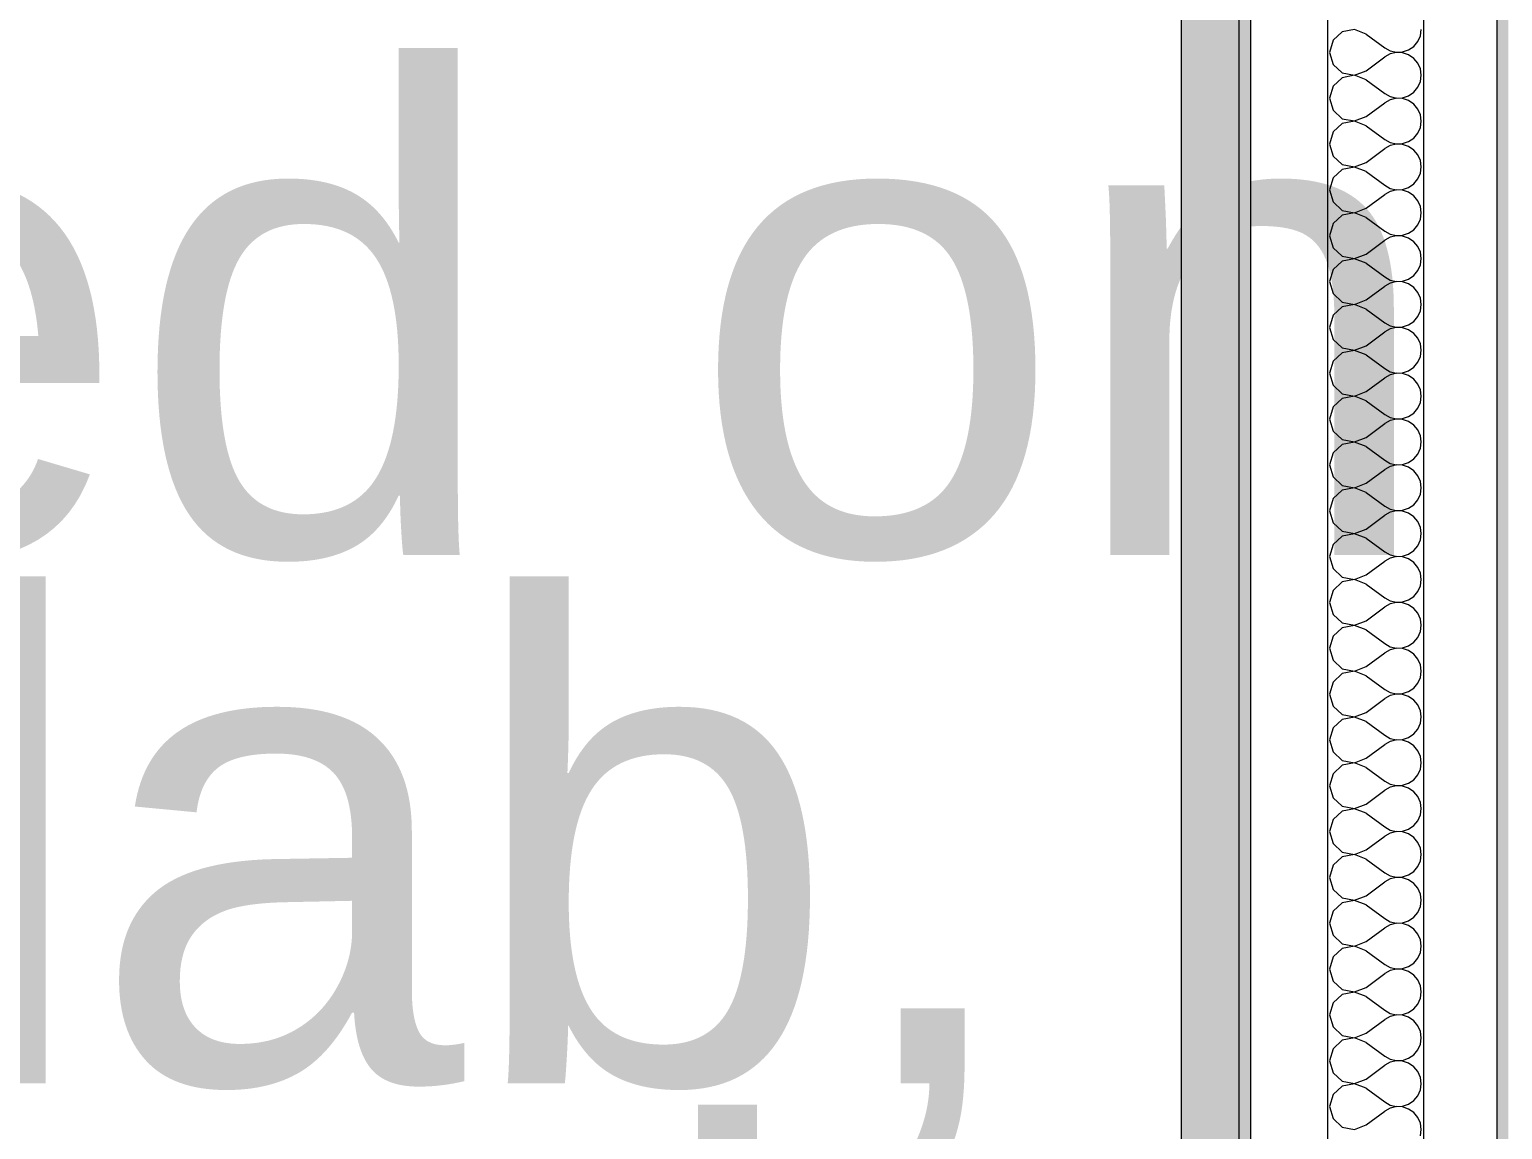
# Model space of a CAD drawing. Header units: millimetres. Extents: x -48147 to 1436659, y -488302 to 18123.
# Drawn here: x 1423619.5 to 1424002.1, y -482116.1 to -481830.4 of the extents above; entities that cross this region are included whole.
import ezdxf

# ---------------------------------------------------------------- set-up
doc = ezdxf.new("R2010")
doc.units = ezdxf.units.MM
doc.header["$MEASUREMENT"] = 0
doc.linetypes.add('Wipeout_Contour', pattern=[1000, 0, -1000])
doc.layers.add('0_Pen_No__191', color=7, linetype='Continuous', lineweight=5)
doc.layers.add('New_A-25-M_Wall_Int_Pen_No__1', color=7, linetype='Continuous', lineweight=13)
doc.layers.add('New_A-25-M_Wall_Int', color=7, linetype='Continuous')
doc.layers.add('New_A-25-M_Wall_Int_Pen_No__107', color=7, linetype='Continuous', lineweight=15, true_color=0xa6a6a6)
doc.styles.add('GENERATED_STYLE_2', font='')
doc.styles.get('GENERATED_STYLE_2').set_extended_font_data('Swis721 BT')

# ---------------------------------------------------------------- blocks, each defined once
blk = doc.blocks.new('*X440', base_point=(1424163.9, -483032.8))
at = {"layer": 'New_A-25-M_Wall_Int_Pen_No__107', "linetype": 'Continuous'}
for p, q in [((1423960.49, -481831.04), (1423958.09, -481833.24)), ((1423963.69, -481830.44), (1423960.49, -481831.04)), ((1423966.72, -481831.61), (1423963.69, -481830.44)), ((1423980.78, -481832.04), (1423981.01, -481830.42)), ((1423958.09, -481833.24), (1423957.2, -481836.37)), ((1423966.72, -481831.61), (1423971.49, -481835.18)), ((1423977.72, -481835.74), (1423979.07, -481834.81)), ((1423979.07, -481834.81), (1423980.12, -481833.55)), ((1423980.12, -481833.55), (1423980.78, -481832.04)), ((1423957.2, -481836.37), (1423958.09, -481839.5)), ((1423966.72, -481841.13), (1423971.49, -481837.56)), ((1423971.49, -481835.18), (1423972.92, -481835.97)), ((1423972.92, -481836.76), (1423971.49, -481837.56)), ((1423972.92, -481835.97), (1423974.52, -481836.34)), ((1423974.52, -481836.39), (1423972.92, -481836.76)), ((1423974.52, -481836.34), (1423976.16, -481836.26)), ((1423976.16, -481836.47), (1423974.52, -481836.39)), ((1423976.16, -481836.26), (1423977.72, -481835.74)), ((1423977.72, -481837), (1423976.16, -481836.47)), ((1423979.07, -481837.93), (1423977.72, -481837)), ((1423980.12, -481839.19), (1423979.07, -481837.93)), ((1423958.09, -481839.5), (1423960.49, -481841.69)), ((1423960.49, -481841.69), (1423963.69, -481842.3)), ((1423963.69, -481842.34), (1423960.49, -481842.95)), ((1423963.69, -481842.3), (1423966.72, -481841.13)), ((1423966.72, -481843.51), (1423963.69, -481842.34)), ((1423980.78, -481840.69), (1423980.12, -481839.19)), ((1423981.01, -481842.32), (1423980.78, -481840.69)), ((1423980.78, -481843.95), (1423981.01, -481842.32)), ((1423958.09, -481845.14), (1423957.2, -481848.27)), ((1423960.49, -481842.95), (1423958.09, -481845.14)), ((1423966.72, -481843.51), (1423971.49, -481847.08)), ((1423979.07, -481846.71), (1423980.12, -481845.45)), ((1423980.12, -481845.45), (1423980.78, -481843.95)), ((1423957.2, -481848.27), (1423958.09, -481851.4)), ((1423966.72, -481853.04), (1423971.49, -481849.46)), ((1423971.49, -481847.08), (1423972.92, -481847.88)), ((1423972.92, -481848.67), (1423971.49, -481849.46)), ((1423972.92, -481847.88), (1423974.52, -481848.25)), ((1423974.52, -481848.3), (1423972.92, -481848.67)), ((1423974.52, -481848.25), (1423976.16, -481848.17)), ((1423976.16, -481848.38), (1423974.52, -481848.3)), ((1423976.16, -481848.17), (1423977.72, -481847.64)), ((1423977.72, -481848.9), (1423976.16, -481848.38)), ((1423977.72, -481847.64), (1423979.07, -481846.71)), ((1423979.07, -481849.83), (1423977.72, -481848.9)), ((1423980.12, -481851.1), (1423979.07, -481849.83)), ((1423958.09, -481851.4), (1423960.49, -481853.6)), ((1423960.49, -481853.6), (1423963.69, -481854.2)), ((1423963.69, -481854.2), (1423966.72, -481853.04)), ((1423980.78, -481852.6), (1423980.12, -481851.1)), ((1423981.01, -481854.23), (1423980.78, -481852.6)), ((1423958.09, -481857.05), (1423957.2, -481860.18)), ((1423960.49, -481854.85), (1423958.09, -481857.05)), ((1423963.69, -481854.25), (1423960.49, -481854.85)), ((1423966.72, -481855.42), (1423963.69, -481854.25)), ((1423966.72, -481855.42), (1423971.49, -481858.99)), ((1423979.07, -481858.62), (1423980.12, -481857.35)), ((1423980.12, -481857.35), (1423980.78, -481855.85)), ((1423980.78, -481855.85), (1423981.01, -481854.23)), ((1423957.2, -481860.18), (1423958.09, -481863.31)), ((1423966.72, -481864.94), (1423971.49, -481861.37)), ((1423971.49, -481858.99), (1423972.92, -481859.78)), ((1423972.92, -481860.57), (1423971.49, -481861.37)), ((1423972.92, -481859.78), (1423974.52, -481860.15)), ((1423974.52, -481860.2), (1423972.92, -481860.57)), ((1423974.52, -481860.15), (1423976.16, -481860.07)), ((1423976.16, -481860.28), (1423974.52, -481860.2)), ((1423976.16, -481860.07), (1423977.72, -481859.55)), ((1423977.72, -481860.81), (1423976.16, -481860.28)), ((1423977.72, -481859.55), (1423979.07, -481858.62)), ((1423979.07, -481861.74), (1423977.72, -481860.81)), ((1423980.12, -481863), (1423979.07, -481861.74)), ((1423958.09, -481863.31), (1423960.49, -481865.5)), ((1423960.49, -481865.5), (1423963.69, -481866.11)), ((1423963.69, -481866.11), (1423966.72, -481864.94)), ((1423980.78, -481864.5), (1423980.12, -481863)), ((1423981.01, -481866.13), (1423980.78, -481864.5)), ((1423958.09, -481868.95), (1423957.2, -481872.08)), ((1423960.49, -481866.76), (1423958.09, -481868.95)), ((1423963.69, -481866.15), (1423960.49, -481866.76)), ((1423966.72, -481867.32), (1423963.69, -481866.15)), ((1423966.72, -481867.32), (1423971.49, -481870.89)), ((1423979.07, -481870.52), (1423980.12, -481869.26)), ((1423980.12, -481869.26), (1423980.78, -481867.76)), ((1423980.78, -481867.76), (1423981.01, -481866.13)), ((1423957.2, -481872.08), (1423958.09, -481875.21)), ((1423966.72, -481876.84), (1423971.49, -481873.27)), ((1423971.49, -481870.89), (1423972.92, -481871.69)), ((1423972.92, -481872.48), (1423971.49, -481873.27)), ((1423972.92, -481871.69), (1423974.52, -481872.06)), ((1423974.52, -481872.11), (1423972.92, -481872.48)), ((1423974.52, -481872.06), (1423976.16, -481871.98)), ((1423976.16, -481872.19), (1423974.52, -481872.11)), ((1423976.16, -481871.98), (1423977.72, -481871.45)), ((1423977.72, -481872.71), (1423976.16, -481872.19)), ((1423977.72, -481871.45), (1423979.07, -481870.52)), ((1423979.07, -481873.64), (1423977.72, -481872.71)), ((1423958.09, -481875.21), (1423960.49, -481877.41)), ((1423963.69, -481878.01), (1423966.72, -481876.84)), ((1423980.12, -481874.91), (1423979.07, -481873.64)), ((1423980.78, -481876.41), (1423980.12, -481874.91)), ((1423981.01, -481878.04), (1423980.78, -481876.41)), ((1423958.09, -481880.86), (1423957.2, -481883.99)), ((1423960.49, -481878.66), (1423958.09, -481880.86)), ((1423960.49, -481877.41), (1423963.69, -481878.01)), ((1423963.69, -481878.06), (1423960.49, -481878.66)), ((1423966.72, -481879.23), (1423963.69, -481878.06)), ((1423966.72, -481879.23), (1423971.49, -481882.8)), ((1423980.12, -481881.16), (1423980.78, -481879.66)), ((1423980.78, -481879.66), (1423981.01, -481878.04)), ((1423957.2, -481883.99), (1423958.09, -481887.12)), ((1423971.49, -481882.8), (1423972.92, -481883.59)), ((1423972.92, -481884.38), (1423971.49, -481885.18)), ((1423972.92, -481883.59), (1423974.52, -481883.96)), ((1423974.52, -481884.01), (1423972.92, -481884.38)), ((1423974.52, -481883.96), (1423976.16, -481883.88)), ((1423976.16, -481884.09), (1423974.52, -481884.01)), ((1423976.16, -481883.88), (1423977.72, -481883.36)), ((1423977.72, -481884.62), (1423976.16, -481884.09)), ((1423977.72, -481883.36), (1423979.07, -481882.43)), ((1423979.07, -481885.55), (1423977.72, -481884.62)), ((1423979.07, -481882.43), (1423980.12, -481881.16)), ((1423958.09, -481887.12), (1423960.49, -481889.31)), ((1423966.72, -481888.75), (1423971.49, -481885.18)), ((1423980.12, -481886.81), (1423979.07, -481885.55)), ((1423980.78, -481888.31), (1423980.12, -481886.81)), ((1423981.01, -481889.94), (1423980.78, -481888.31)), ((1423960.49, -481890.57), (1423958.09, -481892.76)), ((1423960.49, -481889.31), (1423963.69, -481889.92)), ((1423963.69, -481889.96), (1423960.49, -481890.57)), ((1423963.69, -481889.92), (1423966.72, -481888.75)), ((1423966.72, -481891.13), (1423963.69, -481889.96)), ((1423966.72, -481891.13), (1423971.49, -481894.7)), ((1423980.12, -481893.07), (1423980.78, -481891.57)), ((1423980.78, -481891.57), (1423981.01, -481889.94)), ((1423958.09, -481892.76), (1423957.2, -481895.89)), ((1423957.2, -481895.89), (1423958.09, -481899.02)), ((1423971.49, -481894.7), (1423972.92, -481895.5)), ((1423972.92, -481896.29), (1423971.49, -481897.08)), ((1423972.92, -481895.5), (1423974.52, -481895.87)), ((1423974.52, -481895.92), (1423972.92, -481896.29)), ((1423974.52, -481895.87), (1423976.16, -481895.79)), ((1423976.16, -481896), (1423974.52, -481895.92)), ((1423976.16, -481895.79), (1423977.72, -481895.26)), ((1423977.72, -481896.52), (1423976.16, -481896)), ((1423977.72, -481895.26), (1423979.07, -481894.33)), ((1423979.07, -481894.33), (1423980.12, -481893.07)), ((1423958.09, -481899.02), (1423960.49, -481901.22)), ((1423966.72, -481900.65), (1423971.49, -481897.08)), ((1423979.07, -481897.45), (1423977.72, -481896.52)), ((1423980.12, -481898.72), (1423979.07, -481897.45)), ((1423980.78, -481900.22), (1423980.12, -481898.72)), ((1423960.49, -481902.47), (1423958.09, -481904.67)), ((1423960.49, -481901.22), (1423963.69, -481901.82)), ((1423963.69, -481901.87), (1423960.49, -481902.47)), ((1423963.69, -481901.82), (1423966.72, -481900.65)), ((1423966.72, -481903.04), (1423963.69, -481901.87)), ((1423966.72, -481903.04), (1423971.49, -481906.61)), ((1423980.12, -481904.97), (1423980.78, -481903.47)), ((1423981.01, -481901.84), (1423980.78, -481900.22)), ((1423980.78, -481903.47), (1423981.01, -481901.84)), ((1423958.09, -481904.67), (1423957.2, -481907.8)), ((1423971.49, -481906.61), (1423972.92, -481907.4)), ((1423972.92, -481907.4), (1423974.52, -481907.77)), ((1423974.52, -481907.77), (1423976.16, -481907.69)), ((1423976.16, -481907.69), (1423977.72, -481907.17)), ((1423977.72, -481907.17), (1423979.07, -481906.24)), ((1423979.07, -481906.24), (1423980.12, -481904.97)), ((1423957.2, -481907.8), (1423958.09, -481910.93)), ((1423958.09, -481910.93), (1423960.49, -481913.12)), ((1423966.72, -481912.56), (1423971.49, -481908.99)), ((1423972.92, -481908.19), (1423971.49, -481908.99)), ((1423974.52, -481907.82), (1423972.92, -481908.19)), ((1423976.16, -481907.9), (1423974.52, -481907.82)), ((1423977.72, -481908.43), (1423976.16, -481907.9)), ((1423979.07, -481909.36), (1423977.72, -481908.43)), ((1423980.12, -481910.62), (1423979.07, -481909.36)), ((1423980.78, -481912.12), (1423980.12, -481910.62)), ((1423960.49, -481914.38), (1423958.09, -481916.57)), ((1423960.49, -481913.12), (1423963.69, -481913.73)), ((1423963.69, -481913.77), (1423960.49, -481914.38)), ((1423963.69, -481913.73), (1423966.72, -481912.56)), ((1423966.72, -481914.94), (1423963.69, -481913.77)), ((1423966.72, -481914.94), (1423971.49, -481918.51)), ((1423980.12, -481916.88), (1423980.78, -481915.38)), ((1423981.01, -481913.75), (1423980.78, -481912.12)), ((1423980.78, -481915.38), (1423981.01, -481913.75)), ((1423958.09, -481916.57), (1423957.2, -481919.7)), ((1423971.49, -481918.51), (1423972.92, -481919.31)), ((1423976.16, -481919.6), (1423977.72, -481919.07)), ((1423977.72, -481919.07), (1423979.07, -481918.14)), ((1423979.07, -481918.14), (1423980.12, -481916.88)), ((1423957.2, -481919.7), (1423958.09, -481922.83)), ((1423958.09, -481922.83), (1423960.49, -481925.03)), ((1423966.72, -481924.46), (1423971.49, -481920.89)), ((1423972.92, -481920.1), (1423971.49, -481920.89)), ((1423972.92, -481919.31), (1423974.52, -481919.68)), ((1423974.52, -481919.73), (1423972.92, -481920.1)), ((1423974.52, -481919.68), (1423976.16, -481919.6)), ((1423976.16, -481919.81), (1423974.52, -481919.73)), ((1423977.72, -481920.33), (1423976.16, -481919.81)), ((1423979.07, -481921.26), (1423977.72, -481920.33)), ((1423980.12, -481922.52), (1423979.07, -481921.26)), ((1423980.78, -481924.03), (1423980.12, -481922.52)), ((1423960.49, -481926.28), (1423958.09, -481928.48)), ((1423960.49, -481925.03), (1423963.69, -481925.63)), ((1423963.69, -481925.68), (1423960.49, -481926.28)), ((1423963.69, -481925.63), (1423966.72, -481924.46)), ((1423966.72, -481926.84), (1423963.69, -481925.68)), ((1423966.72, -481926.84), (1423971.49, -481930.42)), ((1423981.01, -481925.65), (1423980.78, -481924.03)), ((1423980.78, -481927.28), (1423981.01, -481925.65)), ((1423958.09, -481928.48), (1423957.2, -481931.61)), ((1423971.49, -481930.42), (1423972.92, -481931.21)), ((1423977.72, -481930.98), (1423979.07, -481930.05)), ((1423979.07, -481930.05), (1423980.12, -481928.78)), ((1423980.12, -481928.78), (1423980.78, -481927.28)), ((1423957.2, -481931.61), (1423958.09, -481934.74)), ((1423966.72, -481936.37), (1423971.49, -481932.8)), ((1423972.92, -481932), (1423971.49, -481932.8)), ((1423972.92, -481931.21), (1423974.52, -481931.58)), ((1423974.52, -481931.63), (1423972.92, -481932)), ((1423974.52, -481931.58), (1423976.16, -481931.5)), ((1423976.16, -481931.71), (1423974.52, -481931.63)), ((1423976.16, -481931.5), (1423977.72, -481930.98)), ((1423977.72, -481932.23), (1423976.16, -481931.71)), ((1423979.07, -481933.16), (1423977.72, -481932.23)), ((1423980.12, -481934.43), (1423979.07, -481933.16)), ((1423980.78, -481935.93), (1423980.12, -481934.43)), ((1423958.09, -481934.74), (1423960.49, -481936.93)), ((1423960.49, -481938.19), (1423958.09, -481940.38)), ((1423960.49, -481936.93), (1423963.69, -481937.53)), ((1423963.69, -481937.58), (1423960.49, -481938.19)), ((1423963.69, -481937.53), (1423966.72, -481936.37)), ((1423966.72, -481938.75), (1423963.69, -481937.58)), ((1423981.01, -481937.56), (1423980.78, -481935.93)), ((1423980.78, -481939.19), (1423981.01, -481937.56)), ((1423958.09, -481940.38), (1423957.2, -481943.51)), ((1423966.72, -481938.75), (1423971.49, -481942.32)), ((1423977.72, -481942.88), (1423979.07, -481941.95)), ((1423979.07, -481941.95), (1423980.12, -481940.69)), ((1423980.12, -481940.69), (1423980.78, -481939.19)), ((1423957.2, -481943.51), (1423958.09, -481946.64)), ((1423966.72, -481948.27), (1423971.49, -481944.7)), ((1423971.49, -481942.32), (1423972.92, -481943.12)), ((1423972.92, -481943.91), (1423971.49, -481944.7)), ((1423972.92, -481943.12), (1423974.52, -481943.49)), ((1423974.52, -481943.54), (1423972.92, -481943.91)), ((1423974.52, -481943.49), (1423976.16, -481943.41)), ((1423976.16, -481943.61), (1423974.52, -481943.54)), ((1423976.16, -481943.41), (1423977.72, -481942.88)), ((1423977.72, -481944.14), (1423976.16, -481943.61)), ((1423979.07, -481945.07), (1423977.72, -481944.14)), ((1423980.12, -481946.33), (1423979.07, -481945.07)), ((1423958.09, -481946.64), (1423960.49, -481948.84)), ((1423960.49, -481948.84), (1423963.69, -481949.44)), ((1423963.69, -481949.49), (1423960.49, -481950.09)), ((1423963.69, -481949.44), (1423966.72, -481948.27)), ((1423966.72, -481950.65), (1423963.69, -481949.49)), ((1423980.78, -481947.84), (1423980.12, -481946.33)), ((1423981.01, -481949.46), (1423980.78, -481947.84)), ((1423980.78, -481951.09), (1423981.01, -481949.46)), ((1423958.09, -481952.29), (1423957.2, -481955.42)), ((1423960.49, -481950.09), (1423958.09, -481952.29)), ((1423966.72, -481950.65), (1423971.49, -481954.23)), ((1423979.07, -481953.86), (1423980.12, -481952.59)), ((1423980.12, -481952.59), (1423980.78, -481951.09)), ((1423957.2, -481955.42), (1423958.09, -481958.55)), ((1423966.72, -481960.18), (1423971.49, -481956.61)), ((1423971.49, -481954.23), (1423972.92, -481955.02)), ((1423972.92, -481955.81), (1423971.49, -481956.61)), ((1423972.92, -481955.02), (1423974.52, -481955.39)), ((1423974.52, -481955.44), (1423972.92, -481955.81)), ((1423974.52, -481955.39), (1423976.16, -481955.31)), ((1423976.16, -481955.52), (1423974.52, -481955.44)), ((1423976.16, -481955.31), (1423977.72, -481954.79)), ((1423977.72, -481956.04), (1423976.16, -481955.52)), ((1423977.72, -481954.79), (1423979.07, -481953.86)), ((1423979.07, -481956.97), (1423977.72, -481956.04)), ((1423980.12, -481958.24), (1423979.07, -481956.97)), ((1423958.09, -481958.55), (1423960.49, -481960.74)), ((1423960.49, -481960.74), (1423963.69, -481961.34)), ((1423963.69, -481961.34), (1423966.72, -481960.18)), ((1423980.78, -481959.74), (1423980.12, -481958.24)), ((1423981.01, -481961.37), (1423980.78, -481959.74)), ((1423958.09, -481964.19), (1423957.2, -481967.32)), ((1423960.49, -481962), (1423958.09, -481964.19)), ((1423963.69, -481961.39), (1423960.49, -481962)), ((1423966.72, -481962.56), (1423963.69, -481961.39)), ((1423966.72, -481962.56), (1423971.49, -481966.13)), ((1423979.07, -481965.76), (1423980.12, -481964.5)), ((1423980.12, -481964.5), (1423980.78, -481962.99)), ((1423980.78, -481962.99), (1423981.01, -481961.37)), ((1423957.2, -481967.32), (1423958.09, -481970.45)), ((1423966.72, -481972.08), (1423971.49, -481968.51)), ((1423971.49, -481966.13), (1423972.92, -481966.92)), ((1423972.92, -481967.72), (1423971.49, -481968.51)), ((1423972.92, -481966.92), (1423974.52, -481967.3)), ((1423974.52, -481967.34), (1423972.92, -481967.72)), ((1423974.52, -481967.3), (1423976.16, -481967.22)), ((1423976.16, -481967.42), (1423974.52, -481967.34)), ((1423976.16, -481967.22), (1423977.72, -481966.69)), ((1423977.72, -481967.95), (1423976.16, -481967.42)), ((1423977.72, -481966.69), (1423979.07, -481965.76)), ((1423979.07, -481968.88), (1423977.72, -481967.95)), ((1423980.12, -481970.14), (1423979.07, -481968.88)), ((1423958.09, -481970.45), (1423960.49, -481972.64)), ((1423960.49, -481972.64), (1423963.69, -481973.25)), ((1423963.69, -481973.25), (1423966.72, -481972.08)), ((1423980.78, -481971.65), (1423980.12, -481970.14)), ((1423981.01, -481973.27), (1423980.78, -481971.65)), ((1423958.09, -481976.1), (1423957.2, -481979.23)), ((1423960.49, -481973.9), (1423958.09, -481976.1)), ((1423963.69, -481973.3), (1423960.49, -481973.9)), ((1423966.72, -481974.46), (1423963.69, -481973.3)), ((1423966.72, -481974.46), (1423971.49, -481978.04)), ((1423979.07, -481977.67), (1423980.12, -481976.4)), ((1423980.12, -481976.4), (1423980.78, -481974.9)), ((1423980.78, -481974.9), (1423981.01, -481973.27)), ((1423957.2, -481979.23), (1423958.09, -481982.35)), ((1423966.72, -481983.99), (1423971.49, -481980.42)), ((1423971.49, -481978.04), (1423972.92, -481978.83)), ((1423972.92, -481979.62), (1423971.49, -481980.42)), ((1423972.92, -481978.83), (1423974.52, -481979.2)), ((1423974.52, -481979.25), (1423972.92, -481979.62)), ((1423974.52, -481979.2), (1423976.16, -481979.12)), ((1423976.16, -481979.33), (1423974.52, -481979.25)), ((1423976.16, -481979.12), (1423977.72, -481978.6)), ((1423977.72, -481979.85), (1423976.16, -481979.33)), ((1423977.72, -481978.6), (1423979.07, -481977.67)), ((1423979.07, -481980.78), (1423977.72, -481979.85)), ((1423958.09, -481982.35), (1423960.49, -481984.55)), ((1423963.69, -481985.15), (1423966.72, -481983.99)), ((1423980.12, -481982.05), (1423979.07, -481980.78)), ((1423980.78, -481983.55), (1423980.12, -481982.05)), ((1423981.01, -481985.18), (1423980.78, -481983.55)), ((1423958.09, -481988), (1423957.2, -481991.13)), ((1423960.49, -481985.81), (1423958.09, -481988)), ((1423960.49, -481984.55), (1423963.69, -481985.15)), ((1423963.69, -481985.2), (1423960.49, -481985.81)), ((1423966.72, -481986.37), (1423963.69, -481985.2)), ((1423966.72, -481986.37), (1423971.49, -481989.94)), ((1423980.12, -481988.31), (1423980.78, -481986.8)), ((1423980.78, -481986.8), (1423981.01, -481985.18)), ((1423957.2, -481991.13), (1423958.09, -481994.26)), ((1423971.49, -481989.94), (1423972.92, -481990.73)), ((1423972.92, -481991.53), (1423971.49, -481992.32)), ((1423972.92, -481990.73), (1423974.52, -481991.11)), ((1423974.52, -481991.15), (1423972.92, -481991.53)), ((1423974.52, -481991.11), (1423976.16, -481991.03)), ((1423976.16, -481991.23), (1423974.52, -481991.15)), ((1423976.16, -481991.03), (1423977.72, -481990.5)), ((1423977.72, -481991.76), (1423976.16, -481991.23)), ((1423977.72, -481990.5), (1423979.07, -481989.57)), ((1423979.07, -481992.69), (1423977.72, -481991.76)), ((1423979.07, -481989.57), (1423980.12, -481988.31)), ((1423958.09, -481994.26), (1423960.49, -481996.45)), ((1423966.72, -481995.89), (1423971.49, -481992.32)), ((1423980.12, -481993.95), (1423979.07, -481992.69)), ((1423980.78, -481995.46), (1423980.12, -481993.95)), ((1423981.01, -481997.08), (1423980.78, -481995.46)), ((1423960.49, -481997.71), (1423958.09, -481999.91)), ((1423960.49, -481996.45), (1423963.69, -481997.06)), ((1423963.69, -481997.11), (1423960.49, -481997.71)), ((1423963.69, -481997.06), (1423966.72, -481995.89)), ((1423966.72, -481998.27), (1423963.69, -481997.11)), ((1423966.72, -481998.27), (1423971.49, -482001.84)), ((1423980.12, -482000.21), (1423980.78, -481998.71)), ((1423980.78, -481998.71), (1423981.01, -481997.08)), ((1423958.09, -481999.91), (1423957.2, -482003.04)), ((1423957.2, -482003.04), (1423958.09, -482006.16)), ((1423971.49, -482001.84), (1423972.92, -482002.64)), ((1423972.92, -482003.43), (1423971.49, -482004.23)), ((1423972.92, -482002.64), (1423974.52, -482003.01)), ((1423974.52, -482003.06), (1423972.92, -482003.43)), ((1423974.52, -482003.01), (1423976.16, -482002.93)), ((1423976.16, -482003.14), (1423974.52, -482003.06)), ((1423976.16, -482002.93), (1423977.72, -482002.41)), ((1423977.72, -482003.66), (1423976.16, -482003.14)), ((1423977.72, -482002.41), (1423979.07, -482001.48)), ((1423979.07, -482001.48), (1423980.12, -482000.21)), ((1423958.09, -482006.16), (1423960.49, -482008.36)), ((1423966.72, -482007.8), (1423971.49, -482004.23)), ((1423979.07, -482004.59), (1423977.72, -482003.66)), ((1423980.12, -482005.86), (1423979.07, -482004.59)), ((1423980.78, -482007.36), (1423980.12, -482005.86)), ((1423960.49, -482009.62), (1423958.09, -482011.81)), ((1423960.49, -482008.36), (1423963.69, -482008.96)), ((1423963.69, -482009.01), (1423960.49, -482009.62)), ((1423963.69, -482008.96), (1423966.72, -482007.8)), ((1423966.72, -482010.18), (1423963.69, -482009.01)), ((1423966.72, -482010.18), (1423971.49, -482013.75)), ((1423980.12, -482012.12), (1423980.78, -482010.61)), ((1423981.01, -482008.99), (1423980.78, -482007.36)), ((1423980.78, -482010.61), (1423981.01, -482008.99)), ((1423958.09, -482011.81), (1423957.2, -482014.94)), ((1423971.49, -482013.75), (1423972.92, -482014.54)), ((1423972.92, -482014.54), (1423974.52, -482014.92)), ((1423974.52, -482014.92), (1423976.16, -482014.84)), ((1423976.16, -482014.84), (1423977.72, -482014.31)), ((1423977.72, -482014.31), (1423979.07, -482013.38)), ((1423979.07, -482013.38), (1423980.12, -482012.12)), ((1423957.2, -482014.94), (1423958.09, -482018.07)), ((1423958.09, -482018.07), (1423960.49, -482020.26)), ((1423966.72, -482019.7), (1423971.49, -482016.13)), ((1423972.92, -482015.34), (1423971.49, -482016.13)), ((1423974.52, -482014.96), (1423972.92, -482015.34)), ((1423976.16, -482015.04), (1423974.52, -482014.96)), ((1423977.72, -482015.57), (1423976.16, -482015.04)), ((1423979.07, -482016.5), (1423977.72, -482015.57)), ((1423980.12, -482017.76), (1423979.07, -482016.5)), ((1423980.78, -482019.27), (1423980.12, -482017.76)), ((1423960.49, -482021.52), (1423958.09, -482023.72)), ((1423960.49, -482020.26), (1423963.69, -482020.87)), ((1423963.69, -482020.92), (1423960.49, -482021.52)), ((1423963.69, -482020.87), (1423966.72, -482019.7)), ((1423966.72, -482022.08), (1423963.69, -482020.92)), ((1423966.72, -482022.08), (1423971.49, -482025.65)), ((1423980.12, -482024.02), (1423980.78, -482022.52)), ((1423981.01, -482020.89), (1423980.78, -482019.27)), ((1423980.78, -482022.52), (1423981.01, -482020.89)), ((1423958.09, -482023.72), (1423957.2, -482026.84)), ((1423971.49, -482025.65), (1423972.92, -482026.45)), ((1423976.16, -482026.74), (1423977.72, -482026.22)), ((1423977.72, -482026.22), (1423979.07, -482025.29)), ((1423979.07, -482025.29), (1423980.12, -482024.02)), ((1423957.2, -482026.84), (1423958.09, -482029.97)), ((1423958.09, -482029.97), (1423960.49, -482032.17)), ((1423966.72, -482031.61), (1423971.49, -482028.04)), ((1423972.92, -482027.24), (1423971.49, -482028.04)), ((1423972.92, -482026.45), (1423974.52, -482026.82)), ((1423974.52, -482026.87), (1423972.92, -482027.24)), ((1423974.52, -482026.82), (1423976.16, -482026.74)), ((1423976.16, -482026.95), (1423974.52, -482026.87)), ((1423977.72, -482027.47), (1423976.16, -482026.95)), ((1423979.07, -482028.4), (1423977.72, -482027.47)), ((1423980.12, -482029.67), (1423979.07, -482028.4)), ((1423980.78, -482031.17), (1423980.12, -482029.67)), ((1423960.49, -482033.43), (1423958.09, -482035.62)), ((1423960.49, -482032.17), (1423963.69, -482032.77)), ((1423963.69, -482032.82), (1423960.49, -482033.43)), ((1423963.69, -482032.77), (1423966.72, -482031.61)), ((1423966.72, -482033.99), (1423963.69, -482032.82)), ((1423966.72, -482033.99), (1423971.49, -482037.56)), ((1423981.01, -482032.8), (1423980.78, -482031.17)), ((1423980.78, -482034.42), (1423981.01, -482032.8)), ((1423958.09, -482035.62), (1423957.2, -482038.75)), ((1423971.49, -482037.56), (1423972.92, -482038.35)), ((1423977.72, -482038.12), (1423979.07, -482037.19)), ((1423979.07, -482037.19), (1423980.12, -482035.93)), ((1423980.12, -482035.93), (1423980.78, -482034.42)), ((1423957.2, -482038.75), (1423958.09, -482041.88)), ((1423966.72, -482043.51), (1423971.49, -482039.94)), ((1423972.92, -482039.15), (1423971.49, -482039.94)), ((1423972.92, -482038.35), (1423974.52, -482038.73)), ((1423974.52, -482038.77), (1423972.92, -482039.15)), ((1423974.52, -482038.73), (1423976.16, -482038.65)), ((1423976.16, -482038.85), (1423974.52, -482038.77)), ((1423976.16, -482038.65), (1423977.72, -482038.12)), ((1423977.72, -482039.38), (1423976.16, -482038.85)), ((1423979.07, -482040.31), (1423977.72, -482039.38)), ((1423980.12, -482041.57), (1423979.07, -482040.31)), ((1423980.78, -482043.08), (1423980.12, -482041.57)), ((1423958.09, -482041.88), (1423960.49, -482044.07)), ((1423960.49, -482045.33), (1423958.09, -482047.52)), ((1423960.49, -482044.07), (1423963.69, -482044.68)), ((1423963.69, -482044.73), (1423960.49, -482045.33)), ((1423963.69, -482044.68), (1423966.72, -482043.51)), ((1423966.72, -482045.89), (1423963.69, -482044.73)), ((1423981.01, -482044.7), (1423980.78, -482043.08)), ((1423980.78, -482046.33), (1423981.01, -482044.7)), ((1423958.09, -482047.52), (1423957.2, -482050.65)), ((1423966.72, -482045.89), (1423971.49, -482049.46)), ((1423977.72, -482050.03), (1423979.07, -482049.1)), ((1423979.07, -482049.1), (1423980.12, -482047.83)), ((1423980.12, -482047.83), (1423980.78, -482046.33)), ((1423957.2, -482050.65), (1423958.09, -482053.78)), ((1423966.72, -482055.42), (1423971.49, -482051.84)), ((1423971.49, -482049.46), (1423972.92, -482050.26)), ((1423972.92, -482051.05), (1423971.49, -482051.84)), ((1423972.92, -482050.26), (1423974.52, -482050.63)), ((1423974.52, -482050.68), (1423972.92, -482051.05)), ((1423974.52, -482050.63), (1423976.16, -482050.55)), ((1423976.16, -482050.76), (1423974.52, -482050.68)), ((1423976.16, -482050.55), (1423977.72, -482050.03)), ((1423977.72, -482051.28), (1423976.16, -482050.76)), ((1423979.07, -482052.21), (1423977.72, -482051.28)), ((1423980.12, -482053.48), (1423979.07, -482052.21)), ((1423958.09, -482053.78), (1423960.49, -482055.98)), ((1423960.49, -482055.98), (1423963.69, -482056.58)), ((1423963.69, -482056.63), (1423960.49, -482057.23)), ((1423963.69, -482056.58), (1423966.72, -482055.42)), ((1423966.72, -482057.8), (1423963.69, -482056.63)), ((1423980.78, -482054.98), (1423980.12, -482053.48)), ((1423981.01, -482056.61), (1423980.78, -482054.98)), ((1423980.78, -482058.23), (1423981.01, -482056.61)), ((1423958.09, -482059.43), (1423957.2, -482062.56)), ((1423960.49, -482057.23), (1423958.09, -482059.43)), ((1423966.72, -482057.8), (1423971.49, -482061.37)), ((1423979.07, -482061), (1423980.12, -482059.74)), ((1423980.12, -482059.74), (1423980.78, -482058.23)), ((1423957.2, -482062.56), (1423958.09, -482065.69)), ((1423966.72, -482067.32), (1423971.49, -482063.75)), ((1423971.49, -482061.37), (1423972.92, -482062.16)), ((1423972.92, -482062.95), (1423971.49, -482063.75)), ((1423972.92, -482062.16), (1423974.52, -482062.53)), ((1423974.52, -482062.58), (1423972.92, -482062.95)), ((1423974.52, -482062.53), (1423976.16, -482062.46)), ((1423976.16, -482062.66), (1423974.52, -482062.58)), ((1423976.16, -482062.46), (1423977.72, -482061.93)), ((1423977.72, -482063.19), (1423976.16, -482062.66)), ((1423977.72, -482061.93), (1423979.07, -482061)), ((1423979.07, -482064.12), (1423977.72, -482063.19)), ((1423980.12, -482065.38), (1423979.07, -482064.12)), ((1423958.09, -482065.69), (1423960.49, -482067.88)), ((1423960.49, -482067.88), (1423963.69, -482068.49)), ((1423963.69, -482068.49), (1423966.72, -482067.32)), ((1423980.78, -482066.88), (1423980.12, -482065.38)), ((1423981.01, -482068.51), (1423980.78, -482066.88)), ((1423958.09, -482071.33), (1423957.2, -482074.46)), ((1423960.49, -482069.14), (1423958.09, -482071.33)), ((1423963.69, -482068.54), (1423960.49, -482069.14)), ((1423966.72, -482069.7), (1423963.69, -482068.54)), ((1423966.72, -482069.7), (1423971.49, -482073.27)), ((1423979.07, -482072.91), (1423980.12, -482071.64)), ((1423980.12, -482071.64), (1423980.78, -482070.14)), ((1423980.78, -482070.14), (1423981.01, -482068.51)), ((1423957.2, -482074.46), (1423958.09, -482077.59)), ((1423966.72, -482079.23), (1423971.49, -482075.65)), ((1423971.49, -482073.27), (1423972.92, -482074.07)), ((1423972.92, -482074.86), (1423971.49, -482075.65)), ((1423972.92, -482074.07), (1423974.52, -482074.44)), ((1423974.52, -482074.49), (1423972.92, -482074.86)), ((1423974.52, -482074.44), (1423976.16, -482074.36)), ((1423976.16, -482074.57), (1423974.52, -482074.49)), ((1423976.16, -482074.36), (1423977.72, -482073.84)), ((1423977.72, -482075.09), (1423976.16, -482074.57)), ((1423977.72, -482073.84), (1423979.07, -482072.91)), ((1423979.07, -482076.02), (1423977.72, -482075.09)), ((1423980.12, -482077.29), (1423979.07, -482076.02)), ((1423958.09, -482077.59), (1423960.49, -482079.79)), ((1423960.49, -482079.79), (1423963.69, -482080.39)), ((1423963.69, -482080.39), (1423966.72, -482079.23)), ((1423980.78, -482078.79), (1423980.12, -482077.29)), ((1423981.01, -482080.42), (1423980.78, -482078.79)), ((1423958.09, -482083.24), (1423957.2, -482086.37)), ((1423960.49, -482081.04), (1423958.09, -482083.24)), ((1423963.69, -482080.44), (1423960.49, -482081.04)), ((1423966.72, -482081.61), (1423963.69, -482080.44)), ((1423966.72, -482081.61), (1423971.49, -482085.18)), ((1423979.07, -482084.81), (1423980.12, -482083.55)), ((1423980.12, -482083.55), (1423980.78, -482082.04)), ((1423980.78, -482082.04), (1423981.01, -482080.42)), ((1423957.2, -482086.37), (1423958.09, -482089.5)), ((1423966.72, -482091.13), (1423971.49, -482087.56)), ((1423971.49, -482085.18), (1423972.92, -482085.97)), ((1423972.92, -482086.76), (1423971.49, -482087.56)), ((1423972.92, -482085.97), (1423974.52, -482086.34)), ((1423974.52, -482086.39), (1423972.92, -482086.76)), ((1423974.52, -482086.34), (1423976.16, -482086.26)), ((1423976.16, -482086.47), (1423974.52, -482086.39)), ((1423976.16, -482086.26), (1423977.72, -482085.74)), ((1423977.72, -482087), (1423976.16, -482086.47)), ((1423977.72, -482085.74), (1423979.07, -482084.81)), ((1423979.07, -482087.93), (1423977.72, -482087)), ((1423958.09, -482089.5), (1423960.49, -482091.69)), ((1423963.69, -482092.3), (1423966.72, -482091.13)), ((1423980.12, -482089.19), (1423979.07, -482087.93)), ((1423980.78, -482090.69), (1423980.12, -482089.19)), ((1423981.01, -482092.32), (1423980.78, -482090.69)), ((1423958.09, -482095.14), (1423957.2, -482098.27)), ((1423960.49, -482092.95), (1423958.09, -482095.14)), ((1423960.49, -482091.69), (1423963.69, -482092.3)), ((1423963.69, -482092.34), (1423960.49, -482092.95)), ((1423966.72, -482093.51), (1423963.69, -482092.34)), ((1423966.72, -482093.51), (1423971.49, -482097.08)), ((1423980.12, -482095.45), (1423980.78, -482093.95)), ((1423980.78, -482093.95), (1423981.01, -482092.32)), ((1423957.2, -482098.27), (1423958.09, -482101.4)), ((1423971.49, -482097.08), (1423972.92, -482097.88)), ((1423972.92, -482098.67), (1423971.49, -482099.46)), ((1423972.92, -482097.88), (1423974.52, -482098.25)), ((1423974.52, -482098.3), (1423972.92, -482098.67)), ((1423974.52, -482098.25), (1423976.16, -482098.17)), ((1423976.16, -482098.38), (1423974.52, -482098.3)), ((1423976.16, -482098.17), (1423977.72, -482097.64)), ((1423977.72, -482098.9), (1423976.16, -482098.38)), ((1423977.72, -482097.64), (1423979.07, -482096.71)), ((1423979.07, -482099.83), (1423977.72, -482098.9)), ((1423979.07, -482096.71), (1423980.12, -482095.45)), ((1423958.09, -482101.4), (1423960.49, -482103.6)), ((1423966.72, -482103.04), (1423971.49, -482099.46)), ((1423980.12, -482101.1), (1423979.07, -482099.83)), ((1423980.78, -482102.6), (1423980.12, -482101.1)), ((1423981.01, -482104.23), (1423980.78, -482102.6)), ((1423960.49, -482104.85), (1423958.09, -482107.05)), ((1423960.49, -482103.6), (1423963.69, -482104.2)), ((1423963.69, -482104.25), (1423960.49, -482104.85)), ((1423963.69, -482104.2), (1423966.72, -482103.04)), ((1423966.72, -482105.42), (1423963.69, -482104.25)), ((1423966.72, -482105.42), (1423971.49, -482108.99)), ((1423980.12, -482107.35), (1423980.78, -482105.85)), ((1423980.78, -482105.85), (1423981.01, -482104.23)), ((1423958.09, -482107.05), (1423957.2, -482110.18)), ((1423957.2, -482110.18), (1423958.09, -482113.31)), ((1423971.49, -482108.99), (1423972.92, -482109.78)), ((1423972.92, -482110.57), (1423971.49, -482111.37)), ((1423972.92, -482109.78), (1423974.52, -482110.15)), ((1423974.52, -482110.2), (1423972.92, -482110.57)), ((1423974.52, -482110.15), (1423976.16, -482110.07)), ((1423976.16, -482110.28), (1423974.52, -482110.2)), ((1423976.16, -482110.07), (1423977.72, -482109.55)), ((1423977.72, -482110.81), (1423976.16, -482110.28)), ((1423977.72, -482109.55), (1423979.07, -482108.62)), ((1423979.07, -482108.62), (1423980.12, -482107.35)), ((1423958.09, -482113.31), (1423960.49, -482115.5)), ((1423966.72, -482114.94), (1423971.49, -482111.37)), ((1423979.07, -482111.74), (1423977.72, -482110.81)), ((1423980.12, -482113), (1423979.07, -482111.74)), ((1423980.78, -482114.5), (1423980.12, -482113)), ((1423960.49, -482115.5), (1423963.69, -482116.11)), ((1423963.69, -482116.11), (1423966.72, -482114.94)), ((1423981.01, -482116.13), (1423980.78, -482114.5)), ((1423980.78, -482117.76), (1423981.01, -482116.13))]:
    blk.add_line(p, q, dxfattribs=at)
blk = doc.blocks.new('Section Elem_410_2', base_point=(1424163.9, -483032.8))
at = {"layer": 'New_A-25-M_Wall_Int_Pen_No__107', "linetype": 'Continuous'}
blk.add_hatch(color=256, dxfattribs=at).paths.add_polyline_path([(1423918.6, -479432.8), (1423918.6, -483032.8), (1423933.6, -483032.8), (1423933.6, -479432.8)])
at = {"layer": 'New_A-25-M_Wall_Int_Pen_No__107', "linetype": 'Continuous', "lineweight": 0, "true_color": 0x535353}
blk.add_hatch(color=251, dxfattribs=at).paths.add_polyline_path([(1423933.6, -483032.8), (1423936.6, -483032.8), (1423936.6, -479432.8), (1423933.6, -479432.8)])
at = {"layer": 'New_A-25-M_Wall_Int_Pen_No__1', "linetype": 'Continuous'}
for p, q in [((1423933.6, -479432.8), (1423933.6, -483032.8)), ((1423918.6, -480032.8), (1423918.6, -483032.8))]:
    blk.add_line(p, q, dxfattribs=at)
at = {"color": 254, "linetype": 'Wipeout_Contour', "lineweight": 0, "ltscale": 6012269.916096348}
blk.add_wipeout([(1423936.6, -483032.8), (1423956.6, -483032.8), (1423956.6, -479432.8), (1423936.6, -479432.8)], dxfattribs=at).dxf.layer = 'New_A-25-M_Wall_Int'
at = {"layer": 'New_A-25-M_Wall_Int_Pen_No__1', "linetype": 'Continuous'}
blk.add_line((1423936.6, -479432.8), (1423936.6, -483032.8), dxfattribs=at)
at = {"color": 254, "linetype": 'Wipeout_Contour', "lineweight": 0, "ltscale": 6012355.178622401}
blk.add_wipeout([(1423956.6, -483032.8), (1423981.6, -483032.8), (1423981.6, -479432.8), (1423956.6, -479432.8)], dxfattribs=at).dxf.layer = 'New_A-25-M_Wall_Int'
at = {"layer": 'New_A-25-M_Wall_Int_Pen_No__1', "linetype": 'Continuous'}
blk.add_line((1423956.6, -479432.8), (1423956.6, -483032.8), dxfattribs=at)
at = {"layer": 'New_A-25-M_Wall_Int'}
blk.add_blockref('*X440', (1424163.9, -483032.8), dxfattribs=at)
at = {"color": 254, "linetype": 'Wipeout_Contour', "lineweight": 0, "ltscale": 6012438.546540481}
blk.add_wipeout([(1423981.6, -483032.8), (1424000.6, -483032.8), (1424000.6, -479432.8), (1423981.6, -479432.8)], dxfattribs=at).dxf.layer = 'New_A-25-M_Wall_Int'
at = {"layer": 'New_A-25-M_Wall_Int_Pen_No__107', "linetype": 'Continuous', "lineweight": 0, "true_color": 0x535353}
blk.add_hatch(color=251, dxfattribs=at).paths.add_polyline_path([(1424000.6, -483032.8), (1424003.6, -483032.8), (1424003.6, -479432.8), (1424000.6, -479432.8)])
at = {"layer": 'New_A-25-M_Wall_Int_Pen_No__1', "linetype": 'Continuous'}
for p, q in [((1423981.6, -479432.8), (1423981.6, -483032.8)), ((1424000.6, -479432.8), (1424000.6, -483032.8))]:
    blk.add_line(p, q, dxfattribs=at)

msp = doc.modelspace()

# ---------------------------------------------------------------- block references
at = {"layer": 'New_A-25-M_Wall_Int'}
msp.add_blockref('Section Elem_410_2', (1424163.9, -483032.8), dxfattribs=at)

# ---------------------------------------------------------------- next in the draw order: texts
at = {"layer": '0_Pen_No__191', "linetype": 'Continuous', "insert": (1421830.55, -482121.83), "char_height": 125, "width": 2166.0323, "attachment_point": 4, "line_spacing_factor": 0.658413, "style": 'GENERATED_STYLE_2'}
msp.add_mtext('\\A1;{\\fSwis721 BT|b0|i0|c0|p34;Floor construction based on 250mm thk structural slab, 100mm thk insulation and 80mm thk screed, all TBC}', dxfattribs=at)

doc.saveas('drawing.dxf')
